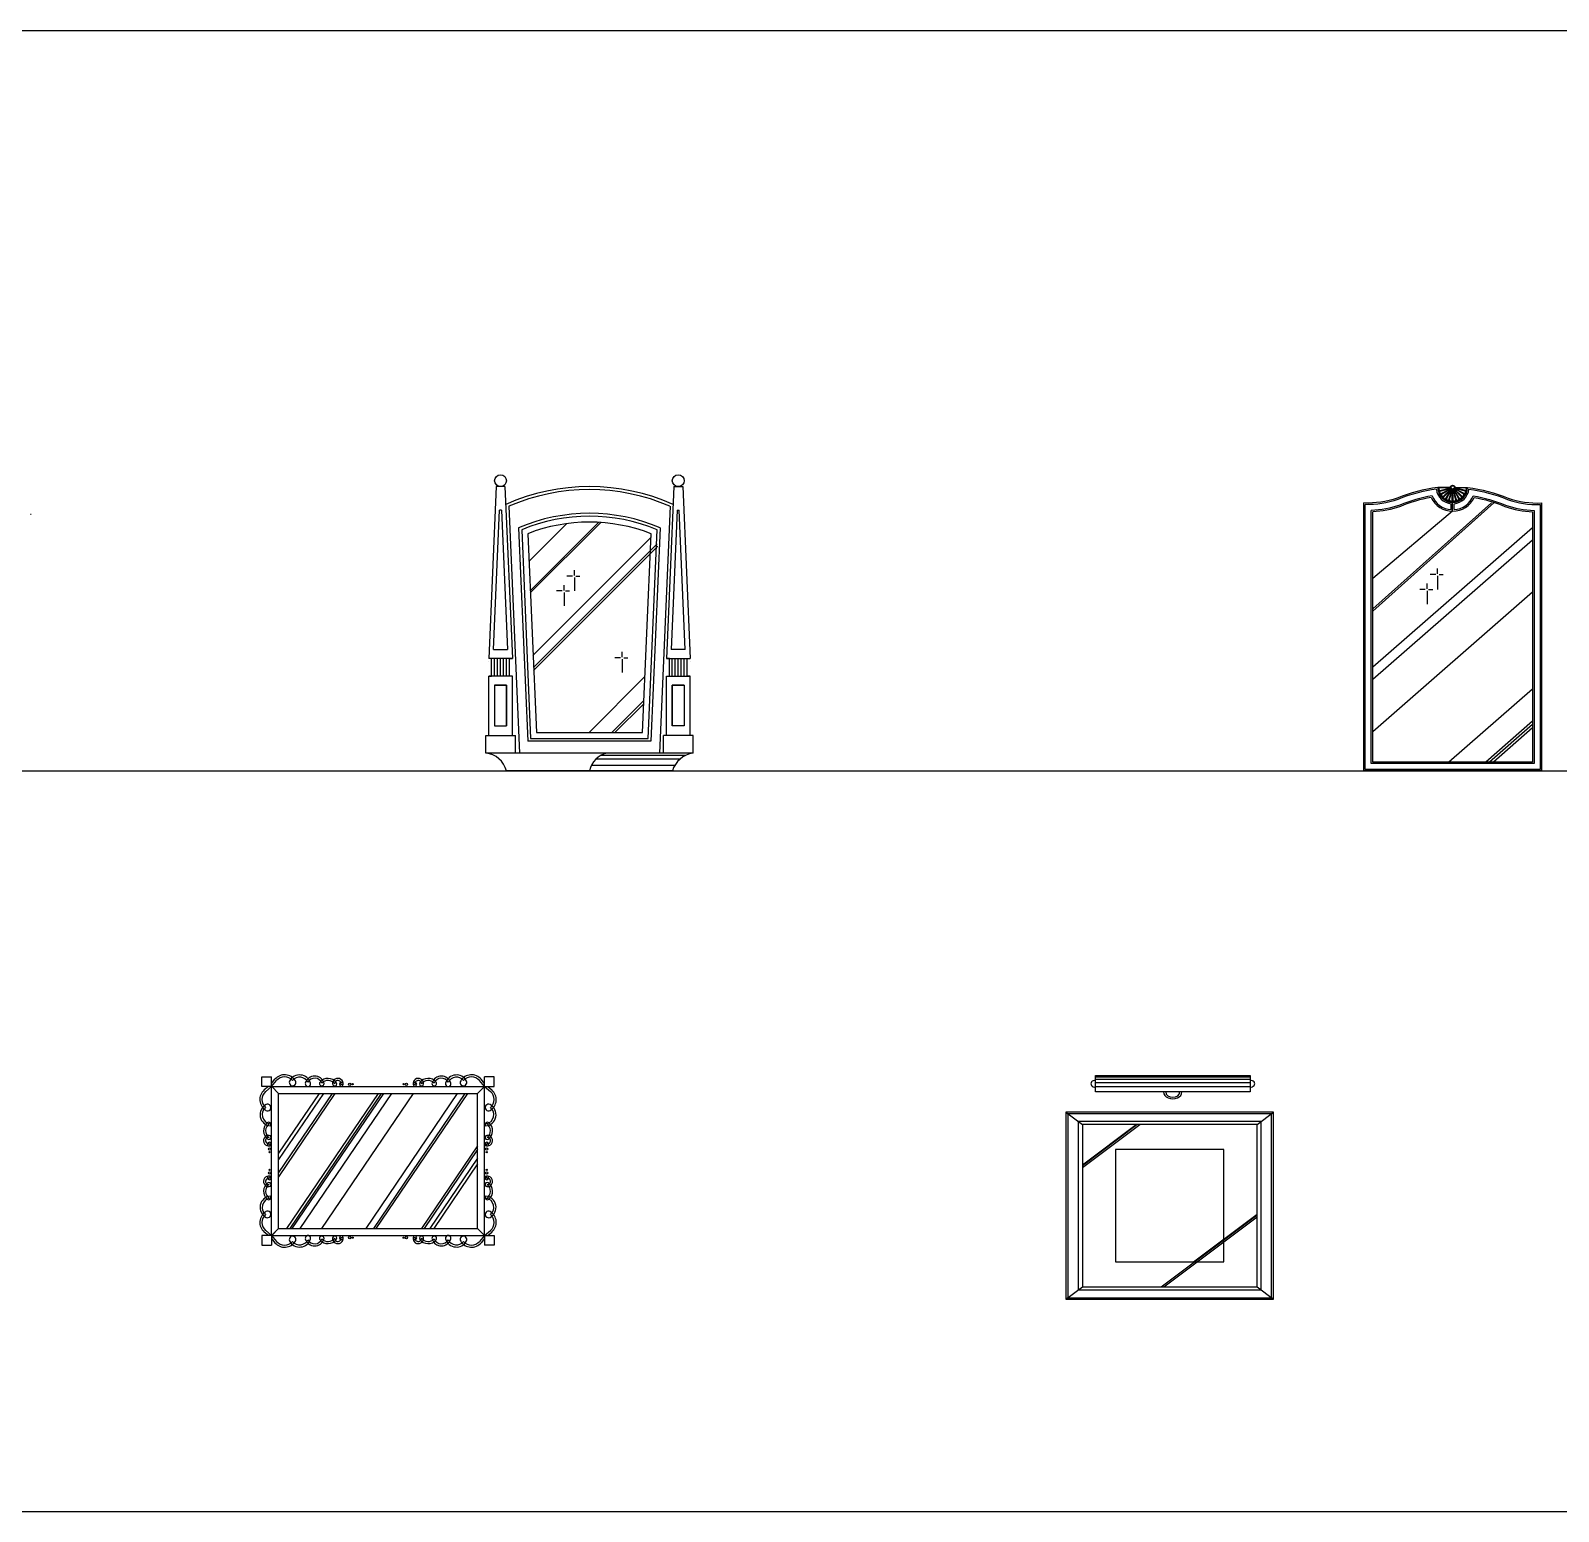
# Model space of a CAD drawing. Header units: inches. Extents: x 10 to 52.5, y 12.6 to 37.4.
# Drawn here: x 15.11 to 20.27, y 25.75 to 30.75 of the extents above; entities that cross this region are included whole.
import ezdxf

# ---------------------------------------------------------------- set-up
doc = ezdxf.new("R2010")
doc.units = ezdxf.units.IN
doc.header["$MEASUREMENT"] = 0
for name, color, linetype in [('02', 2, 'Continuous'), ('1', 1, 'Continuous'), ('4', 4, 'Continuous')]:
    doc.layers.add(name, color=color, linetype=linetype)

msp = doc.modelspace()

# ---------------------------------------------------------------- linework, layer by layer
at = {"layer": '02'}
for p, q in [((19.864, 29.2041), (19.9005, 29.2052)), ((19.8651, 29.1952), (19.9007, 29.2036)), ((19.8658, 29.1927), (19.9009, 29.2032)), ((19.8692, 29.1844), (19.9014, 29.2018)), ((19.8705, 29.1822), (19.9017, 29.2014)), ((19.876, 29.1751), (19.9026, 29.2002)), ((19.8778, 29.1733), (19.9029, 29.1999)), ((19.9383, 29.1733), (19.9132, 29.1999)), ((19.9401, 29.1751), (19.9135, 29.2002)), ((19.9456, 29.1822), (19.9144, 29.2014)), ((19.9469, 29.1844), (19.9146, 29.2018)), ((19.9503, 29.1927), (19.9152, 29.2032)), ((19.951, 29.1952), (19.9153, 29.2036)), ((19.9521, 29.2041), (19.9155, 29.2052)), ((20.0389, 29.153), (19.638, 28.7954)), ((20.0466, 29.153), (19.638, 28.7875)), ((19.8849, 29.1678), (19.9041, 29.199)), ((19.8871, 29.1666), (19.9045, 29.1988)), ((19.8954, 29.1631), (19.9059, 29.1982)), ((19.8978, 29.1625), (19.9063, 29.1981)), ((19.9068, 29.1613), (19.9078, 29.1979)), ((19.908, 29.1252), (19.908, 29.1552)), ((19.9093, 29.1613), (19.9083, 29.1979)), ((19.9182, 29.1625), (19.9098, 29.1981)), ((19.9207, 29.1631), (19.9102, 29.1982)), ((19.929, 29.1666), (19.9116, 29.1988)), ((19.9312, 29.1678), (19.912, 29.199)), ((16.7211, 29.1418), (16.757, 28.3082)), ((17.2654, 29.1418), (17.2294, 28.3082)), ((19.9075, 29.1252), (19.638, 28.8983)), ((19.6381, 28.278), (19.6381, 29.1231)), ((20.1781, 29.1231), (20.1781, 28.278)), ((16.7543, 29.069), (16.7853, 28.3482)), ((17.2322, 29.069), (17.2011, 28.3482)), ((20.178, 29.0689), (19.638, 28.5986)), ((20.1781, 29.0276), (19.6381, 28.5564)), ((19.8507, 28.9115), (19.8319, 28.9115)), ((19.8573, 28.9133), (19.8573, 28.9312)), ((19.8573, 28.9068), (19.8573, 28.8612)), ((19.862, 28.9115), (19.8761, 28.9115)), ((20.1781, 28.8516), (19.6381, 28.3803)), ((19.8157, 28.8612), (19.7968, 28.8612)), ((19.8223, 28.8631), (19.8223, 28.8809)), ((19.8223, 28.8565), (19.8223, 28.8109)), ((19.827, 28.8612), (19.8411, 28.8612)), ((16.6732, 28.5682), (16.6732, 28.6282)), ((16.6832, 28.5682), (16.6832, 28.6282)), ((16.6932, 28.5682), (16.6932, 28.6282)), ((16.7032, 28.5682), (16.7032, 28.6282)), ((16.7132, 28.5682), (16.7132, 28.6282)), ((17.2732, 28.5682), (17.2732, 28.6282)), ((17.2832, 28.5682), (17.2832, 28.6282)), ((17.2932, 28.5682), (17.2932, 28.6282)), ((17.3032, 28.5682), (17.3032, 28.6282)), ((17.3132, 28.5682), (17.3132, 28.6282)), ((20.1781, 28.5247), (19.8954, 28.278)), ((20.1781, 28.4157), (20.0203, 28.278)), ((20.1781, 28.4046), (20.0329, 28.2779)), ((20.1781, 28.4046), (20.0329, 28.2779)), ((20.1781, 28.3934), (20.0459, 28.278)), ((17.2011, 28.3482), (16.7853, 28.3482)), ((17.2985, 28.2876), (17.0142, 28.2876)), ((17.3182, 28.3007), (17.0319, 28.3007)), ((20.1781, 28.278), (19.6381, 28.278)), ((17.2816, 28.2671), (16.9998, 28.2671)), ((15.8874, 27.2153), (15.9196, 27.2153)), ((15.8874, 27.1831), (15.8874, 27.2153)), ((15.9196, 27.1831), (15.9196, 27.2153)), ((15.9196, 27.1932), (15.9316, 27.2072)), ((15.9201, 27.1826), (15.9371, 27.2026)), ((16.6392, 27.1826), (16.6222, 27.2026)), ((16.6396, 27.1932), (16.6277, 27.2072)), ((16.6719, 27.2153), (16.6396, 27.2153)), ((16.6396, 27.1831), (16.6396, 27.2153)), ((16.6719, 27.1831), (16.6719, 27.2153)), ((18.7023, 27.1967), (19.2239, 27.1967)), ((18.7031, 27.2154), (19.2246, 27.2154)), ((18.7031, 27.2075), (19.2246, 27.2075)), ((15.9196, 27.1831), (15.8874, 27.183)), ((15.9196, 27.1831), (15.8874, 27.1831)), ((15.9095, 27.183), (15.8955, 27.171)), ((15.9201, 27.1826), (15.9002, 27.1656)), ((15.9196, 27.1831), (16.6396, 27.1831)), ((15.9196, 26.6794), (15.9196, 27.1831)), ((15.9205, 27.1831), (15.9436, 27.1591)), ((15.9436, 27.1591), (16.6156, 27.1591)), ((15.9436, 26.7034), (15.9436, 27.1591)), ((16.1342, 27.1591), (15.9436, 26.8781)), ((16.1244, 27.1591), (15.9436, 26.8925)), ((16.0951, 27.1591), (15.9436, 26.9358)), ((16.0804, 27.1591), (15.9436, 26.9574)), ((16.2796, 27.1591), (15.9706, 26.7034)), ((16.2906, 27.1591), (15.9816, 26.7034)), ((16.298, 27.1591), (15.9889, 26.7034)), ((16.3249, 27.1591), (16.0158, 26.7034)), ((16.3982, 27.1591), (16.0891, 26.7034)), ((16.5473, 27.1591), (16.2382, 26.7034)), ((16.5729, 27.1591), (16.2639, 26.7034)), ((16.5815, 27.1591), (16.2724, 26.7034)), ((16.6388, 27.1831), (16.6156, 27.1591)), ((16.6156, 26.7034), (16.6156, 27.1591)), ((16.6392, 27.1826), (16.6591, 27.1656)), ((16.6396, 27.1831), (16.6719, 27.1831)), ((16.6396, 27.1831), (16.6719, 27.183)), ((16.6396, 26.6794), (16.6396, 27.1831)), ((16.6498, 27.183), (16.6638, 27.171)), ((18.7023, 27.1827), (19.2239, 27.1827)), ((18.6016, 27.0962), (18.6578, 27.0541)), ((19.2966, 27.091), (18.6087, 27.091)), ((18.6087, 27.091), (18.6087, 26.4697)), ((19.2475, 27.0541), (19.3036, 27.0962)), ((19.2966, 26.4697), (19.2966, 27.091)), ((19.2475, 27.0541), (18.6578, 27.0541)), ((18.6578, 27.0541), (18.6578, 26.5065)), ((18.6578, 26.9178), (18.8396, 27.0541)), ((18.6578, 26.9178), (18.8396, 27.0541)), ((18.6578, 26.9089), (18.8514, 27.0541)), ((18.6578, 26.916), (18.8419, 27.0541)), ((19.2475, 26.5065), (19.2475, 27.0541)), ((16.6156, 26.9824), (16.4264, 26.7034)), ((16.6156, 26.9698), (16.435, 26.7034)), ((16.6156, 26.9409), (16.4545, 26.7034)), ((19.1352, 26.9699), (18.7701, 26.9699)), ((18.7701, 26.9699), (18.7701, 26.5908)), ((19.1352, 26.5908), (19.1352, 26.9699)), ((16.6156, 26.9211), (16.468, 26.7034)), ((18.9234, 26.5065), (19.2475, 26.7496)), ((18.9329, 26.5065), (19.2475, 26.7425)), ((19.0334, 26.5908), (19.2475, 26.7514)), ((19.0334, 26.5908), (19.2475, 26.7514)), ((15.9196, 26.6794), (15.8874, 26.6794)), ((15.8874, 26.6794), (15.8874, 26.6471)), ((15.9196, 26.6794), (15.8874, 26.6794)), ((15.9095, 26.6794), (15.8955, 26.6914)), ((15.9201, 26.6798), (15.9002, 26.6969)), ((15.9436, 26.7034), (15.9196, 26.6794)), ((15.9196, 26.6794), (15.9196, 26.6471)), ((15.9196, 26.6794), (16.6396, 26.6794)), ((15.9201, 26.6798), (15.9371, 26.6599)), ((15.9205, 26.6794), (15.9436, 26.7034)), ((15.9436, 26.7034), (16.6156, 26.7034)), ((16.6388, 26.6794), (16.6156, 26.7034)), ((16.6156, 26.7034), (16.6396, 26.6794)), ((16.6392, 26.6798), (16.6222, 26.6599)), ((16.6392, 26.6798), (16.6591, 26.6969)), ((16.6396, 26.6794), (16.6719, 26.6794)), ((16.6396, 26.6794), (16.6396, 26.6471)), ((16.6396, 26.6794), (16.6719, 26.6794)), ((16.6498, 26.6794), (16.6638, 26.6914)), ((16.6719, 26.6794), (16.6719, 26.6471)), ((15.8874, 26.6471), (15.9196, 26.6471)), ((15.9196, 26.6693), (15.9316, 26.6552)), ((16.6396, 26.6693), (16.6277, 26.6552)), ((16.6719, 26.6471), (16.6396, 26.6471)), ((18.7701, 26.5908), (19.1352, 26.5908)), ((18.6016, 26.4644), (18.6578, 26.5065)), ((18.6087, 26.4697), (19.2966, 26.4697)), ((18.6578, 26.5065), (19.2475, 26.5065)), ((19.2475, 26.5065), (19.3036, 26.4644))]:
    msp.add_line(p, q, dxfattribs=at)
for points in [[(19.8617, 29.1992, -0.304904), (19.864, 29.2041, 0.188882), (19.8642, 29.2054)], [(19.9544, 29.1992, 0.304904), (19.9521, 29.2041, -0.188882), (19.9519, 29.2054)], [(19.8354, 29.1715, 0.05859), (19.7319, 29.1412, -0.073379), (19.6381, 29.1231, -0.097676)], [(19.8617, 29.1992, 0.304904), (19.8652, 29.195, -0.158819), (19.8657, 29.194)], [(19.8649, 29.1874, -0.304904), (19.8658, 29.1927, 0.188882), (19.8657, 29.194)], [(19.8649, 29.1874, 0.304904), (19.8693, 29.1842, -0.158819), (19.8701, 29.1835)], [(19.871, 29.1768, -0.304904), (19.8705, 29.1822, 0.188882), (19.8701, 29.1834)], [(19.871, 29.1768, 0.304904), (19.8761, 29.1749, -0.158819), (19.8771, 29.1744)], [(19.8797, 29.1682, -0.304904), (19.8778, 29.1733, 0.188882), (19.877, 29.1744)], [(19.8797, 29.1682, 0.304904), (19.8851, 29.1677, -0.158819), (19.8861, 29.1674)], [(19.8903, 29.1621, -0.304904), (19.8871, 29.1666, 0.188882), (19.8861, 29.1674)], [(19.8903, 29.1621, 0.304904), (19.8956, 29.163, -0.158819), (19.8967, 29.163)], [(19.902, 29.159, -0.304904), (19.8978, 29.1625, 0.188882), (19.8967, 29.163)], [(19.902, 29.159, 0.304904), (19.907, 29.1613, -0.158819), (19.908, 29.1615)], [(19.914, 29.159, -0.304904), (19.9091, 29.1613, 0.158819), (19.908, 29.1615)], [(19.914, 29.159, 0.304904), (19.9182, 29.1625, -0.188882), (19.9194, 29.163)], [(19.9258, 29.1621, -0.304904), (19.9205, 29.163, 0.158819), (19.9194, 29.163)], [(19.9258, 29.1621, 0.304904), (19.929, 29.1666, -0.188882), (19.93, 29.1674)], [(19.9364, 29.1682, -0.304904), (19.931, 29.1677, 0.158819), (19.93, 29.1674)], [(19.9364, 29.1682, 0.304904), (19.9383, 29.1733, -0.188882), (19.9391, 29.1744)], [(19.9451, 29.1768, -0.304904), (19.94, 29.1749, 0.158819), (19.939, 29.1744)], [(19.9451, 29.1768, 0.304904), (19.9456, 29.1822, -0.188882), (19.946, 29.1834)], [(19.9512, 29.1874, -0.304904), (19.9468, 29.1842, 0.158819), (19.946, 29.1835)], [(19.9512, 29.1874, 0.304904), (19.9503, 29.1927, -0.188882), (19.9504, 29.194)], [(19.9544, 29.1992, -0.304904), (19.9509, 29.195, 0.158819), (19.9504, 29.194)], [(19.9807, 29.1715, -0.05859), (20.0842, 29.1412, 0.073436), (20.1781, 29.1231, 0.097676)]]:
    msp.add_lwpolyline(points, format="xyb", dxfattribs=at)
msp.add_lwpolyline([(17.1724, 28.3782), (17.2013, 29.0492, 0.187411), (16.7851, 29.0492), (16.8141, 28.3782)], format="xyb", close=True, dxfattribs=at)
for centre, radius in [((19.908, 29.2054), 0.0075), ((19.908, 29.2054), 0.00572), ((16.1838, 27.1901), 0.00396), ((16.1939, 27.1904), 0.00198), ((16.3654, 27.1904), 0.00198), ((16.3755, 27.1901), 0.00396), ((15.9132, 26.9712), 0.00396), ((15.9129, 26.9611), 0.00198), ((16.6461, 26.9712), 0.00396), ((16.6464, 26.9611), 0.00198), ((15.9132, 26.8912), 0.00396), ((15.9129, 26.9013), 0.00198), ((16.6461, 26.8912), 0.00396), ((16.6464, 26.9013), 0.00198), ((16.1838, 26.6724), 0.00396), ((16.1939, 26.6721), 0.00198), ((16.3654, 26.6721), 0.00198), ((16.3755, 26.6724), 0.00396)]:
    msp.add_circle(centre, radius, dxfattribs=at)
for centre, radius, start, end in [((16.9932, 28.5135), 0.6846, 66.5797, 113.4203), ((19.908, 29.2054), 0.0802, 204.9849, 270), ((19.908, 29.2054), 0.0802, 270, 335.0151), ((16.9932, 28.5135), 0.6046, 66.721, 113.279), ((15.9642, 27.1795), 0.0428, 31.5407, 139.5813), ((15.9642, 27.1795), 0.0356, 41.2646, 139.5813), ((15.9911, 27.196), 0.0112, 152.4073, 31.5407), ((16.015, 27.1835), 0.0382, 16.7177, 152.4073), ((16.015, 27.1835), 0.031, 25.7769, 141.1217), ((16.0429, 27.1919), 0.0091, 163.2823, 16.7177), ((16.0657, 27.185), 0.033, 17.9359, 163.2823), ((16.0657, 27.185), 0.0258, 20.3553, 152.3328), ((16.0897, 27.1928), 0.00783, 139.455, 17.9359), ((16.1104, 27.175), 0.0351, 36.3565, 139.455), ((16.1106, 27.175), 0.0281, 36.496, 137.3603), ((16.1438, 27.1924), 0.0179, 349.4496, 184.0741), ((16.133, 27.1917), 0.00706, 184.0741, 36.3565), ((16.1438, 27.1924), 0.0107, 342.5221, 184.0741), ((16.1553, 27.1903), 0.00625, 95.1259, 349.4496), ((16.1604, 27.1335), 0.056, 88.852, 96.4979), ((16.1604, 27.1335), 0.0632, 89.2539, 95.1259), ((16.4155, 27.1924), 0.0179, 355.9259, 190.5504), ((16.404, 27.1903), 0.00625, 190.5504, 84.8741), ((16.3989, 27.1335), 0.056, 83.5021, 91.148), ((16.3989, 27.1335), 0.0632, 84.8741, 90.7461), ((16.4155, 27.1924), 0.0107, 355.9259, 197.4779), ((16.4263, 27.1917), 0.00706, 143.6435, 355.9259), ((16.4489, 27.175), 0.0351, 40.545, 143.6435), ((16.4487, 27.175), 0.0281, 42.6397, 143.504), ((16.4696, 27.1928), 0.00783, 162.0641, 40.545), ((16.4935, 27.185), 0.033, 16.7177, 162.0641), ((16.4935, 27.185), 0.0258, 27.6672, 159.6447), ((16.5164, 27.1919), 0.0091, 163.2823, 16.7177), ((16.5443, 27.1835), 0.0382, 27.5927, 163.2823), ((16.5443, 27.1835), 0.031, 38.8783, 154.2231), ((16.5682, 27.196), 0.0112, 148.4593, 27.5927), ((16.5951, 27.1795), 0.0428, 40.4187, 148.4593), ((16.5951, 27.1795), 0.0356, 40.4187, 138.7354), ((15.9233, 27.1385), 0.0428, 130.5347, 238.5753), ((15.9233, 27.1385), 0.0356, 130.5347, 228.8514), ((16.1813, 27.1831), 0.001, 0, 0), ((16.378, 27.1831), 0.001, 180, 180), ((16.636, 27.1385), 0.0428, 301.4247, 49.4653), ((16.636, 27.1385), 0.0356, 311.1486, 49.4653), ((15.9194, 27.0877), 0.0382, 117.7088, 266.0335), ((15.9194, 27.0877), 0.031, 128.9943, 259.3382), ((15.9068, 27.1116), 0.0112, 238.5753, 117.7088), ((16.6525, 27.1116), 0.0112, 62.2912, 301.4247), ((16.6399, 27.0877), 0.0382, 273.9665, 62.2912), ((16.6399, 27.0877), 0.031, 280.6618, 51.0057), ((15.928, 27.0334), 0.0351, 130.661, 233.7595), ((15.9281, 27.0332), 0.0281, 121.0466, 233.62), ((15.9103, 27.0541), 0.00783, 325.3596, 130.661), ((16.649, 27.0541), 0.00783, 49.339, 214.6404), ((16.6312, 27.0332), 0.0281, 306.38, 58.9534), ((16.6312, 27.0334), 0.0351, 306.2405, 49.339), ((15.9107, 26.9999), 0.0179, 86.042, 280.6664), ((15.9107, 26.9999), 0.0107, 86.042, 287.594), ((15.9697, 26.9835), 0.0632, 174.9901, 180.8622), ((15.9129, 26.9884), 0.00625, 280.6664, 174.9901), ((15.9115, 27.0108), 0.00706, 233.7595, 86.042), ((15.9697, 26.9835), 0.056, 173.6181, 181.264), ((16.6464, 26.9884), 0.00625, 5.0099, 259.3336), ((16.6478, 27.0108), 0.00706, 93.958, 306.2405), ((16.6486, 26.9999), 0.0179, 259.3336, 93.958), ((16.6486, 26.9999), 0.0107, 252.406, 93.958), ((16.5896, 26.9835), 0.056, 358.736, 6.3819), ((16.5896, 26.9835), 0.0632, 359.1378, 5.0099), ((15.9201, 26.9738), 0.001, 270.116, 270.116), ((16.6392, 26.9738), 0.001, 269.884, 269.884), ((15.9107, 26.8625), 0.0179, 79.3336, 273.958), ((15.9697, 26.879), 0.0632, 179.1378, 185.0099), ((15.9129, 26.874), 0.00625, 185.0099, 79.3336), ((15.9697, 26.879), 0.056, 178.736, 186.3819), ((15.9201, 26.8887), 0.001, 89.884, 89.884), ((16.6392, 26.8887), 0.001, 90.116, 90.116), ((16.6464, 26.874), 0.00625, 100.6664, 354.9901), ((16.6486, 26.8625), 0.0179, 266.042, 100.6664), ((16.5896, 26.879), 0.056, 353.6181, 1.264), ((16.5896, 26.879), 0.0632, 354.9901, 0.8622), ((15.928, 26.829), 0.0351, 126.2405, 229.339), ((15.9107, 26.8625), 0.0107, 72.406, 273.958), ((15.9281, 26.8292), 0.0281, 126.38, 238.9534), ((15.9115, 26.8517), 0.00706, 273.958, 126.2405), ((16.6478, 26.8517), 0.00706, 53.7595, 266.042), ((16.6486, 26.8625), 0.0107, 266.042, 107.594), ((16.6312, 26.8292), 0.0281, 301.0466, 53.62), ((16.6312, 26.829), 0.0351, 310.661, 53.7595), ((15.9194, 26.7747), 0.0382, 93.9665, 242.2912), ((15.9194, 26.7747), 0.031, 100.6618, 231.0057), ((15.9103, 26.8084), 0.00783, 229.339, 34.6404), ((16.649, 26.8084), 0.00783, 145.3596, 310.661), ((16.6399, 26.7747), 0.0382, 297.7088, 86.0335), ((16.6399, 26.7747), 0.031, 308.9943, 79.3382), ((15.9233, 26.7239), 0.0428, 121.4247, 229.4653), ((15.9233, 26.7239), 0.0356, 131.1486, 229.4653), ((15.9068, 26.7509), 0.0112, 242.2912, 121.4247), ((16.6525, 26.7509), 0.0112, 58.5753, 297.7088), ((16.636, 26.7239), 0.0428, 310.5347, 58.5753), ((16.636, 26.7239), 0.0356, 310.5347, 48.8514), ((15.9911, 26.6664), 0.0112, 328.4593, 207.5927), ((16.0429, 26.6705), 0.0091, 343.2823, 196.7177), ((16.0897, 26.6697), 0.00783, 342.0641, 220.545), ((16.133, 26.6708), 0.00706, 323.6435, 175.9259), ((16.1438, 26.67), 0.0179, 175.9259, 10.5504), ((16.1438, 26.67), 0.0107, 175.9259, 17.4779), ((16.1553, 26.6721), 0.00625, 10.5504, 264.8741), ((16.1604, 26.7289), 0.056, 263.5021, 271.148), ((16.1813, 26.6793), 0.001, 0, 0), ((16.378, 26.6793), 0.001, 180, 180), ((16.4155, 26.67), 0.0179, 169.4496, 4.0741), ((16.404, 26.6721), 0.00625, 275.1259, 169.4496), ((16.3989, 26.7289), 0.056, 268.852, 276.4979), ((16.4155, 26.67), 0.0107, 162.5221, 4.0741), ((16.4263, 26.6708), 0.00706, 4.0741, 216.3565), ((16.4696, 26.6697), 0.00783, 319.455, 197.9359), ((16.5164, 26.6705), 0.0091, 343.2823, 196.7177), ((16.5682, 26.6664), 0.0112, 332.4073, 211.5407), ((15.9642, 26.6829), 0.0428, 220.4187, 328.4593), ((15.9642, 26.6829), 0.0356, 220.4187, 318.7354), ((16.015, 26.6789), 0.0382, 207.5927, 343.2823), ((16.015, 26.6789), 0.031, 218.8783, 334.2231), ((16.0657, 26.6774), 0.033, 196.7177, 342.0641), ((16.0657, 26.6774), 0.0258, 207.6672, 339.6447), ((16.1104, 26.6874), 0.0351, 220.545, 323.6435), ((16.1106, 26.6874), 0.0281, 222.6397, 323.504), ((16.1604, 26.7289), 0.0632, 264.8741, 270.7461), ((16.3989, 26.7289), 0.0632, 269.2539, 275.1259), ((16.4489, 26.6874), 0.0351, 216.3565, 319.455), ((16.4487, 26.6874), 0.0281, 216.496, 317.3603), ((16.4935, 26.6774), 0.033, 197.9359, 343.2823), ((16.4935, 26.6774), 0.0258, 200.3553, 332.3328), ((16.5443, 26.6789), 0.0382, 196.7177, 332.4073), ((16.5443, 26.6789), 0.031, 205.7769, 321.1217), ((16.5951, 26.6829), 0.0428, 211.5407, 319.5813), ((16.5951, 26.6829), 0.0356, 221.2646, 319.5813)]:
    msp.add_arc(centre, radius, start, end, dxfattribs=at)
msp.add_ellipse((18.9631, 27.1643), major_axis=(0.0239, 0), ratio=0.75, start_param=3.141593, end_param=6.283185, dxfattribs=at)
at = {"layer": '1'}
for p, q in [((10.3636, 30.748), (30.6898, 30.748)), ((19.9005, 29.2054), (19.8579, 29.2054)), ((19.9008, 29.2034), (19.8657, 29.194)), ((19.9015, 29.2016), (19.8701, 29.1834)), ((19.9027, 29.2001), (19.877, 29.1744)), ((19.9133, 29.2001), (19.9391, 29.1744)), ((19.9145, 29.2016), (19.946, 29.1834)), ((19.9153, 29.2034), (19.9504, 29.194)), ((19.9155, 29.2054), (19.9582, 29.2054)), ((19.6131, 28.253), (19.6131, 29.148)), ((19.9043, 29.1989), (19.8861, 29.1674)), ((19.9061, 29.1981), (19.8967, 29.163)), ((19.903, 29.1304), (19.903, 29.1504)), ((19.91, 29.1981), (19.9194, 29.163)), ((19.9118, 29.1989), (19.93, 29.1674)), ((19.913, 29.1304), (19.913, 29.1504)), ((20.2031, 29.148), (20.2031, 28.253)), ((16.6695, 28.6582), (16.6898, 29.1282)), ((16.6966, 29.1282), (16.6898, 29.1282)), ((16.6966, 29.1282), (16.717, 28.6582)), ((17.2898, 29.1282), (17.2695, 28.6582)), ((17.2898, 29.1282), (17.2966, 29.1282)), ((17.317, 28.6582), (17.2966, 29.1282)), ((19.6331, 28.273), (19.6331, 29.1279)), ((20.1831, 29.1279), (20.1831, 28.273)), ((16.9168, 29.0831), (16.7892, 28.9555)), ((17.0242, 29.0873), (16.7934, 28.8566)), ((17.0317, 29.0869), (16.7938, 28.849)), ((17.2008, 29.0364), (16.8028, 28.6385)), ((17.2219, 29.0152), (16.8046, 28.5979)), ((17.2246, 29.0073), (16.805, 28.5878)), ((16.9359, 28.9061), (16.9171, 28.9061)), ((16.9425, 28.908), (16.9425, 28.9258)), ((16.9425, 28.9014), (16.9425, 28.8558)), ((16.9472, 28.9061), (16.9613, 28.9061)), ((16.9009, 28.8558), (16.8821, 28.8558)), ((16.9075, 28.8577), (16.9075, 28.8755)), ((16.9075, 28.8511), (16.9075, 28.8055)), ((16.9122, 28.8558), (16.9263, 28.8558)), ((16.6695, 28.6582), (16.717, 28.6582)), ((17.1044, 28.6324), (17.1044, 28.6503)), ((17.317, 28.6582), (17.2695, 28.6582)), ((17.0979, 28.6306), (17.079, 28.6306)), ((17.1044, 28.6259), (17.1044, 28.5803)), ((17.1092, 28.6306), (17.1233, 28.6306)), ((16.7132, 28.4009), (16.7132, 28.5382)), ((17.1805, 28.5665), (16.9922, 28.3782)), ((17.177, 28.4863), (17.0689, 28.3782)), ((17.1766, 28.4752), (17.0795, 28.3782)), ((16.6732, 28.4009), (16.7132, 28.4009)), ((20.1831, 28.273), (19.6331, 28.273)), ((10.3636, 28.248), (30.6898, 28.248)), ((20.2031, 28.253), (19.6131, 28.253)), ((10.3636, 25.748), (30.6898, 25.748))]:
    msp.add_line(p, q, dxfattribs=at)
for points in [[(19.8532, 29.1994, 0.069629), (19.7229, 29.1646, -0.092633), (19.6131, 29.148, -0.097027)], [(19.9629, 29.1994, -0.069629), (20.0932, 29.1646, 0.092695), (20.2031, 29.148, 0.097027)], [(19.8384, 29.1771, 0.060607), (19.7301, 29.1459, -0.076984), (19.6331, 29.1279, -0.097551)], [(19.9777, 29.1771, -0.060607), (20.086, 29.1459, 0.077043), (20.1831, 29.1279, 0.097551)]]:
    msp.add_lwpolyline(points, format="xyb", dxfattribs=at)
msp.add_lwpolyline([(17.2732, 28.4009), (17.2732, 28.5382), (17.3132, 28.5382), (17.3132, 28.4009)], close=True, dxfattribs=at)
msp.add_circle((19.908, 29.2054), 0.00707, dxfattribs=at)
for centre, radius, start, end in [((19.908, 29.2054), 0.0552, 186.2514, 264.8006), ((19.908, 29.2054), 0.0472, 180, 270), ((19.908, 29.2054), 0.0472, 270, 0), ((19.908, 29.2054), 0.0552, 275.1994, 353.7486), ((19.908, 29.2054), 0.0752, 202.1125, 266.1863), ((19.908, 29.2054), 0.0752, 273.8137, 337.8875), ((17.0659, 28.2361), 0.073, 99.1194, 170.5077)]:
    msp.add_arc(centre, radius, start, end, dxfattribs=at)
at = {"layer": '4'}
for p, q in [((16.6782, 29.2082), (16.6532, 28.6282)), ((16.7082, 29.2082), (16.6782, 29.2082)), ((16.7082, 29.2082), (16.7332, 28.6282)), ((17.2782, 29.2082), (17.2532, 28.6282)), ((17.2782, 29.2082), (17.3082, 29.2082)), ((17.3082, 29.2082), (17.3332, 28.6282)), ((19.6081, 28.248), (19.6081, 29.1532)), ((20.2081, 29.153), (20.2081, 28.248)), ((16.7332, 28.6282), (16.6532, 28.6282)), ((16.6532, 28.6182), (16.6532, 28.6182)), ((17.2532, 28.6282), (17.3332, 28.6282)), ((17.3332, 28.6182), (17.3332, 28.6182)), ((16.7332, 28.5682), (16.6532, 28.5682)), ((16.6732, 28.5382), (16.6732, 28.4009)), ((16.7132, 28.5382), (16.6732, 28.5382)), ((17.2532, 28.5682), (17.3332, 28.5682)), ((16.6432, 28.3082), (16.6432, 28.3682)), ((16.6432, 28.3682), (16.7432, 28.3682)), ((16.7432, 28.3082), (16.7432, 28.3682)), ((17.2432, 28.3082), (17.2432, 28.3682)), ((17.3432, 28.3682), (17.2432, 28.3682)), ((17.3432, 28.3082), (17.3432, 28.3682)), ((17.3432, 28.3082), (16.6432, 28.3082)), ((20.2081, 28.248), (19.6081, 28.248)), ((18.7023, 27.2201), (19.2239, 27.2201)), ((18.7023, 27.1643), (18.7023, 27.2201)), ((18.7031, 27.2154), (19.2246, 27.2154)), ((19.2239, 27.2201), (19.2239, 27.1643)), ((19.2239, 27.1643), (18.7023, 27.1643)), ((19.3036, 27.0962), (18.6016, 27.0962)), ((18.6016, 27.0962), (18.6016, 26.4644)), ((19.3036, 26.4644), (19.3036, 27.0962)), ((19.2615, 27.0646), (18.6438, 27.0646)), ((18.6438, 27.0646), (18.6438, 26.496)), ((19.2615, 26.496), (19.2615, 27.0646)), ((18.6438, 26.496), (19.2615, 26.496)), ((18.6016, 26.4644), (19.3036, 26.4644))]:
    msp.add_line(p, q, dxfattribs=at)
for points in [[(19.8579, 29.2049, 0.072263), (19.7211, 29.1692, -0.096889), (19.6081, 29.1532)], [(19.9582, 29.2049, -0.072263), (20.095, 29.1692, 0.096889), (20.208, 29.1532)], [(17.3432, 28.3082, 0.296179), (17.2734, 28.248), (16.7132, 28.248, 0.317957), (16.6432, 28.3082, -21.046636)]]:
    msp.add_lwpolyline(points, format="xyb", dxfattribs=at)
msp.add_lwpolyline([(17.1915, 28.3582), (17.2219, 29.0625, 0.199964), (16.7646, 29.0625), (16.7949, 28.3582)], format="xyb", close=True, dxfattribs=at)
for points in [[(16.6532, 28.3682), (16.6532, 28.5682), (16.6632, 28.5682), (16.6632, 28.6282), (16.6532, 28.6282)], [(16.7332, 28.3682), (16.7332, 28.5682), (16.7232, 28.5682), (16.7232, 28.6282), (16.7332, 28.6282)], [(17.2532, 28.3682), (17.2532, 28.5682), (17.2632, 28.5682), (17.2632, 28.6282), (17.2532, 28.6282)], [(17.3332, 28.3682), (17.3332, 28.5682), (17.3232, 28.5682), (17.3232, 28.6282), (17.3332, 28.6282)], [(16.6732, 28.5382), (16.7132, 28.5382), (16.7132, 28.4009)], [(17.3132, 28.5382), (17.2732, 28.5382), (17.2732, 28.4009)]]:
    msp.add_lwpolyline(points, dxfattribs=at)
for centre in [(16.6932, 29.2282), (17.2932, 29.2282)]:
    msp.add_circle(centre, 0.02, dxfattribs=at)
for centre, radius, start, end in [((16.9932, 28.5135), 0.6946, 66.0112, 113.9888), ((19.908, 29.2054), 0.0502, 180, 270), ((19.908, 29.2054), 0.0502, 270, 0), ((15.0707, 29.3207), 0.2093, 279.7959, 280.2925)]:
    msp.add_arc(centre, radius, start, end, dxfattribs=at)
for centre, major_axis, start_param, end_param in [((18.7023, 27.1922), (0.0157, 0), 1.570796, 4.712389), ((19.2239, 27.1922), (0.0157, 0), 4.712389, 7.853982), ((18.9631, 27.1643), (-0.0309, 0), 0, 3.141593)]:
    msp.add_ellipse(centre, major_axis=major_axis, ratio=0.75, start_param=start_param, end_param=end_param, dxfattribs=at)

doc.saveas('drawing.dxf')
